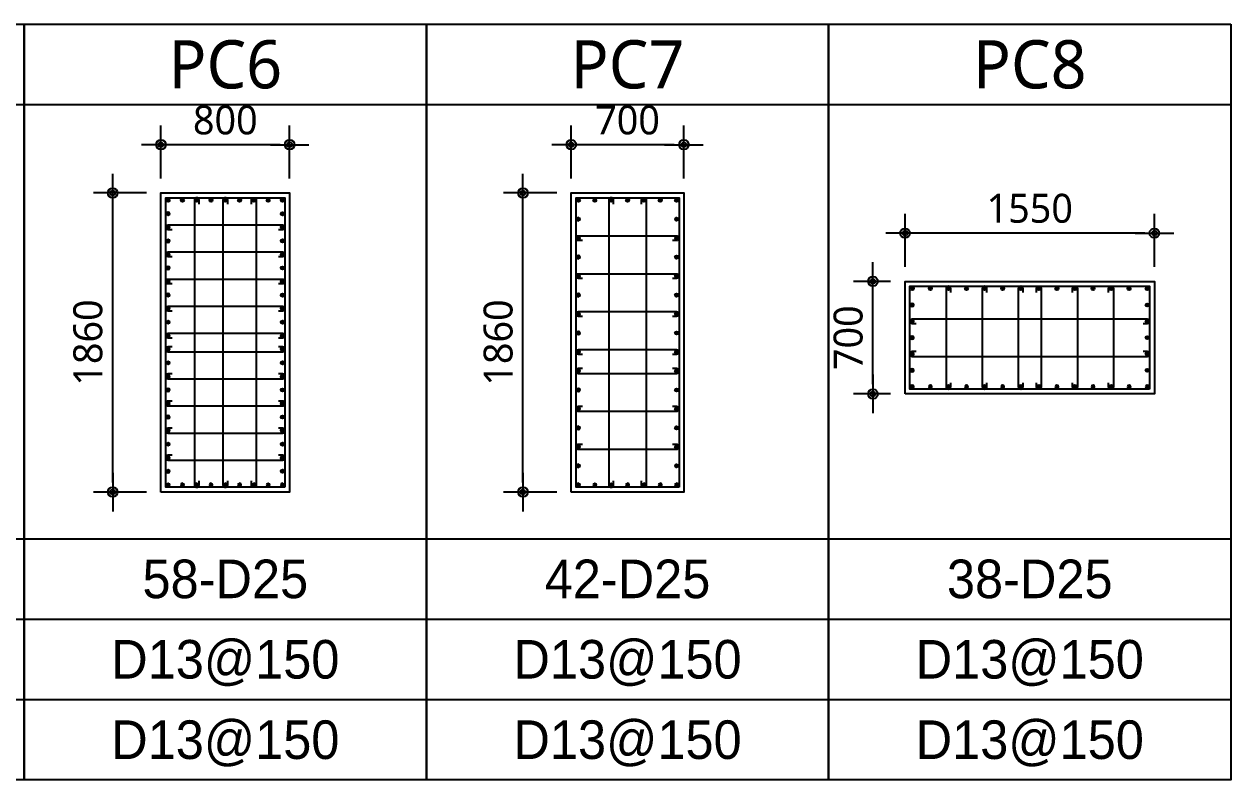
# Model space of a CAD drawing. Header units: millimetres. Extents: x 317501 to 814054, y -400799 to -14117.
# Drawn here: x 506973 to 514473, y -202082 to -197382 of the extents above; entities that cross this region are included whole.
import ezdxf
from ezdxf.enums import TextEntityAlignment as Align

# ---------------------------------------------------------------- set-up
doc = ezdxf.new("R2010")
doc.units = ezdxf.units.MM
doc.header["$LTSCALE"] = 38
doc.layers.get('Defpoints').update_dxf_attribs({"color": 145})
for name, color, linetype in [('BAR', 2, 'Continuous'), ('BARR', 1, 'Continuous'), ('DIM', 7, 'Continuous'), ('ELE', 7, 'Continuous'), ('HOOP', 2, 'Continuous'), ('LEADER', 7, 'Continuous'), ('XTAG', 7, 'Continuous')]:
    doc.layers.add(name, color=color, linetype=linetype)
doc.layers.add('TEXT', color=3, linetype='Continuous', lineweight=9)
doc.styles.add('돋음', font='Dotum.ttf')
doc.styles.add('맑은고딕', font='malgun.ttf')
doc.dimstyles.new('DIM_40', dxfattribs={"dimscale": 40, "dimtxt": 3, "dimasz": 1, "dimexe": 2, "dimexo": 1.5, "dimgap": 1, "dimtad": 1, "dimdec": 0, "dimzin": 0, "dimdsep": 46, "dimtxsty": '맑은고딕', "dimblk1": 'DIMDOT', "dimblk2": 'DIMDOT', "dimsah": 1, "dimcen": 0.09, "dimdle": 2, "dimclrd": 7, "dimclre": 7, "dimclrt": 6, "dimadec": 0, "dimazin": 0, "dimtfac": 1, "dimtdec": 0, "dimtix": 1, "dimtmove": 2, "dimatfit": 3, "dimldrblk": 'DIMDOT', "dimfxl": 0, "dimtolj": 1, "dimtzin": 0, "dimarcsym": 0})

# ---------------------------------------------------------------- blocks, each defined once
blk = doc.blocks.new('DIMDOT')
at = {"layer": 'DIM', "linetype": 'Continuous'}
blk.add_line((-2, 0), (2, 0), dxfattribs=at)
for radius in [0.5, 0.25]:
    blk.add_circle((0, 0), radius, dxfattribs=at)
blk = doc.blocks.new('*D1367')
at = {"layer": 'Defpoints', "color": 0, "transparency": 16777216}
for p in [(522043.5, -214380.2), (522343.5, -214380.2), (522343.5, -216240.2)]:
    blk.add_point(p, dxfattribs=at)
at = {"layer": 'DIM', "color": 7, "lineweight": -2, "transparency": 16777216}
for p, q in [((522253.5, -214380.2), (521923.5, -214380.2)), ((522043.5, -216180.2), (522043.5, -214440.2)), ((522253.5, -216240.2), (521923.5, -216240.2))]:
    blk.add_line(p, q, dxfattribs=at)
at = {"layer": 'DIM', "color": 7, "lineweight": -2, "transparency": 16777216, "xscale": 60, "yscale": 60, "zscale": 60}
for p, rotation in [((522043.5, -214380.2), 90), ((522043.5, -216240.2), 270)]:
    blk.add_blockref('DIMDOT', p, dxfattribs=dict(at, rotation=rotation))
at = {"layer": 'DIM', "color": 6, "transparency": 16777216, "insert": (521890, -215310.2), "char_height": 180, "attachment_point": 5, "rotation": 90, "style": '맑은고딕'}
blk.add_mtext('\\A1;1860', dxfattribs=at)
blk = doc.blocks.new('*D1368')
at = {"layer": 'Defpoints', "color": 0, "transparency": 16777216}
for p in [(522343.5, -214080.2), (522343.5, -214380.2), (523143.5, -214380.2)]:
    blk.add_point(p, dxfattribs=at)
at = {"layer": 'DIM', "color": 7, "lineweight": -2, "transparency": 16777216}
for p, q in [((522343.5, -214290.2), (522343.5, -213960.2)), ((523143.5, -214290.2), (523143.5, -213960.2)), ((523083.5, -214080.2), (522403.5, -214080.2))]:
    blk.add_line(p, q, dxfattribs=at)
at = {"layer": 'DIM', "color": 7, "lineweight": -2, "transparency": 16777216, "xscale": 60, "yscale": 60, "zscale": 60, "rotation": 180}
blk.add_blockref('DIMDOT', (522343.5, -214080.2), dxfattribs=at)
at = {"layer": 'DIM', "color": 7, "lineweight": -2, "transparency": 16777216, "xscale": 60, "yscale": 60, "zscale": 60}
blk.add_blockref('DIMDOT', (523143.5, -214080.2), dxfattribs=at)
at = {"layer": 'DIM', "color": 6, "transparency": 16777216, "insert": (522743.5, -213927.2), "char_height": 180, "attachment_point": 5, "style": '맑은고딕'}
blk.add_mtext('\\A1;800', dxfattribs=at)
blk = doc.blocks.new('BAR')
at = {"layer": 'BARR'}
h = blk.add_hatch(color=256, dxfattribs=at)
edge = h.paths.add_edge_path()
edge.add_arc((0, 0), 15, 0, 360)
blk.add_circle((0, 0), 15, dxfattribs=at)
blk = doc.blocks.new('*D1371')
at = {"layer": 'Defpoints', "color": 0, "transparency": 16777216}
for p in [(526768.5, -214930.2), (526968.5, -214930.2), (526968.5, -215630.2)]:
    blk.add_point(p, dxfattribs=at)
at = {"layer": 'DIM', "color": 7, "lineweight": -2, "transparency": 16777216}
for p, q in [((526878.5, -214930.2), (526648.5, -214930.2)), ((526768.5, -215570.2), (526768.5, -214990.2)), ((526878.5, -215630.2), (526648.5, -215630.2))]:
    blk.add_line(p, q, dxfattribs=at)
at = {"layer": 'DIM', "color": 7, "lineweight": -2, "transparency": 16777216, "xscale": 60, "yscale": 60, "zscale": 60}
for p, rotation in [((526768.5, -214930.2), 90), ((526768.5, -215630.2), 270)]:
    blk.add_blockref('DIMDOT', p, dxfattribs=dict(at, rotation=rotation))
at = {"layer": 'DIM', "color": 6, "transparency": 16777216, "insert": (526615.5, -215280.2), "char_height": 180, "attachment_point": 5, "rotation": 90, "style": '맑은고딕'}
blk.add_mtext('\\A1;700', dxfattribs=at)
blk = doc.blocks.new('*D1372')
at = {"layer": 'Defpoints', "color": 0, "transparency": 16777216}
for p in [(526968.5, -214630.2), (526968.5, -214930.2), (528518.5, -214930.2)]:
    blk.add_point(p, dxfattribs=at)
at = {"layer": 'DIM', "color": 7, "lineweight": -2, "transparency": 16777216}
for p, q in [((526968.5, -214840.2), (526968.5, -214510.2)), ((528518.5, -214840.2), (528518.5, -214510.2)), ((528458.5, -214630.2), (527028.5, -214630.2))]:
    blk.add_line(p, q, dxfattribs=at)
at = {"layer": 'DIM', "color": 7, "lineweight": -2, "transparency": 16777216, "xscale": 60, "yscale": 60, "zscale": 60, "rotation": 180}
blk.add_blockref('DIMDOT', (526968.5, -214630.2), dxfattribs=at)
at = {"layer": 'DIM', "color": 7, "lineweight": -2, "transparency": 16777216, "xscale": 60, "yscale": 60, "zscale": 60}
blk.add_blockref('DIMDOT', (528518.5, -214630.2), dxfattribs=at)
at = {"layer": 'DIM', "color": 6, "transparency": 16777216, "insert": (527743.5, -214476.7), "char_height": 180, "attachment_point": 5, "style": '맑은고딕'}
blk.add_mtext('\\A1;1550', dxfattribs=at)
blk = doc.blocks.new('*D1365')
at = {"layer": 'Defpoints', "color": 0, "transparency": 16777216}
for p in [(525593.4, -223697.4), (525893.4, -223697.4), (525893.4, -225557.4)]:
    blk.add_point(p, dxfattribs=at)
at = {"layer": 'DIM', "color": 7, "lineweight": -2, "transparency": 16777216}
for p, q in [((525803.4, -223697.4), (525473.4, -223697.4)), ((525593.4, -225497.4), (525593.4, -223757.4)), ((525803.4, -225557.4), (525473.4, -225557.4))]:
    blk.add_line(p, q, dxfattribs=at)
at = {"layer": 'DIM', "color": 7, "lineweight": -2, "transparency": 16777216, "xscale": 60, "yscale": 60, "zscale": 60}
for p, rotation in [((525593.4, -223697.4), 90), ((525593.4, -225557.4), 270)]:
    blk.add_blockref('DIMDOT', p, dxfattribs=dict(at, rotation=rotation))
at = {"layer": 'DIM', "color": 6, "transparency": 16777216, "insert": (525439.9, -224627.4), "char_height": 180, "attachment_point": 5, "rotation": 90, "style": '맑은고딕'}
blk.add_mtext('\\A1;1860', dxfattribs=at)
blk = doc.blocks.new('*D1366')
at = {"layer": 'Defpoints', "color": 0, "transparency": 16777216}
for p in [(525893.4, -223397.4), (525893.4, -223697.4), (526693.4, -223697.4)]:
    blk.add_point(p, dxfattribs=at)
at = {"layer": 'DIM', "color": 7, "lineweight": -2, "transparency": 16777216}
for p, q in [((525893.4, -223607.4), (525893.4, -223277.4)), ((526693.4, -223607.4), (526693.4, -223277.4)), ((526633.4, -223397.4), (525953.4, -223397.4))]:
    blk.add_line(p, q, dxfattribs=at)
at = {"layer": 'DIM', "color": 7, "lineweight": -2, "transparency": 16777216, "xscale": 60, "yscale": 60, "zscale": 60, "rotation": 180}
blk.add_blockref('DIMDOT', (525893.4, -223397.4), dxfattribs=at)
at = {"layer": 'DIM', "color": 7, "lineweight": -2, "transparency": 16777216, "xscale": 60, "yscale": 60, "zscale": 60}
blk.add_blockref('DIMDOT', (526693.4, -223397.4), dxfattribs=at)
at = {"layer": 'DIM', "color": 6, "transparency": 16777216, "insert": (526293.4, -223244.4), "char_height": 180, "attachment_point": 5, "style": '맑은고딕'}
blk.add_mtext('\\A1;800', dxfattribs=at)
blk = doc.blocks.new('*D1369')
at = {"layer": 'Defpoints', "color": 0, "transparency": 16777216}
for p in [(530643.4, -223697.4), (530943.4, -223697.4), (530943.4, -225557.4)]:
    blk.add_point(p, dxfattribs=at)
at = {"layer": 'DIM', "color": 7, "lineweight": -2, "transparency": 16777216}
for p, q in [((530853.4, -223697.4), (530523.4, -223697.4)), ((530643.4, -225497.4), (530643.4, -223757.4)), ((530853.4, -225557.4), (530523.4, -225557.4))]:
    blk.add_line(p, q, dxfattribs=at)
at = {"layer": 'DIM', "color": 7, "lineweight": -2, "transparency": 16777216, "xscale": 60, "yscale": 60, "zscale": 60}
for p, rotation in [((530643.4, -223697.4), 90), ((530643.4, -225557.4), 270)]:
    blk.add_blockref('DIMDOT', p, dxfattribs=dict(at, rotation=rotation))
at = {"layer": 'DIM', "color": 6, "transparency": 16777216, "insert": (530489.9, -224627.4), "char_height": 180, "attachment_point": 5, "rotation": 90, "style": '맑은고딕'}
blk.add_mtext('\\A1;1860', dxfattribs=at)
blk = doc.blocks.new('*D1370')
at = {"layer": 'Defpoints', "color": 0, "transparency": 16777216}
for p in [(530943.4, -223397.4), (530943.4, -223697.4), (531643.4, -223697.4)]:
    blk.add_point(p, dxfattribs=at)
at = {"layer": 'DIM', "color": 7, "lineweight": -2, "transparency": 16777216}
for p, q in [((530943.4, -223607.4), (530943.4, -223277.4)), ((531643.4, -223607.4), (531643.4, -223277.4)), ((531583.4, -223397.4), (531003.4, -223397.4))]:
    blk.add_line(p, q, dxfattribs=at)
at = {"layer": 'DIM', "color": 7, "lineweight": -2, "transparency": 16777216, "xscale": 60, "yscale": 60, "zscale": 60, "rotation": 180}
blk.add_blockref('DIMDOT', (530943.4, -223397.4), dxfattribs=at)
at = {"layer": 'DIM', "color": 7, "lineweight": -2, "transparency": 16777216, "xscale": 60, "yscale": 60, "zscale": 60}
blk.add_blockref('DIMDOT', (531643.4, -223397.4), dxfattribs=at)
at = {"layer": 'DIM', "color": 6, "transparency": 16777216, "insert": (531293.4, -223244.4), "char_height": 180, "attachment_point": 5, "style": '맑은고딕'}
blk.add_mtext('\\A1;700', dxfattribs=at)
blk = doc.blocks.new('PC6')
at = {"layer": 'BAR'}
blk.add_lwpolyline([(1620, 1820), (880, 1820), (880, 3620), (1620, 3620)], close=True, dxfattribs=at)
at = {"layer": 'ELE'}
blk.add_lwpolyline([(850, 1790), (850, 3650), (1650, 3650), (1650, 1790)], close=True, dxfattribs=at)
at = {"layer": 'HOOP'}
for points in [[(1087.5, 3580), (1087.5, 3605, 1), (1057.5, 3605), (1057.5, 1835, 1), (1087.5, 1835), (1087.5, 1860)], [(1265, 3580), (1265, 3605, 1), (1235, 3605), (1235, 1835, 1), (1265, 1835), (1265, 1860)], [(1412.5, 3580), (1412.5, 3605, -1), (1442.5, 3605), (1442.5, 1835, -1), (1412.5, 1835), (1412.5, 1860)], [(920, 3421.4), (895, 3421.4, -1), (895, 3451.4), (1605, 3451.4, -1), (1605, 3421.4), (1580, 3421.4)], [(920, 3252.9), (895, 3252.9, -1), (895, 3282.9), (1605, 3282.9, -1), (1605, 3252.9), (1580, 3252.9)], [(920, 3084.3), (895, 3084.3, -1), (895, 3114.3), (1605, 3114.3, -1), (1605, 3084.3), (1580, 3084.3)], [(920, 2915.7), (895, 2915.7, -1), (895, 2945.7), (1605, 2945.7, -1), (1605, 2915.7), (1580, 2915.7)], [(920, 2747.1), (895, 2747.1, -1), (895, 2777.1), (1605, 2777.1, -1), (1605, 2747.1), (1580, 2747.1)], [(920, 2692.9), (895, 2692.9, 1), (895, 2662.9), (1605, 2662.9, 1), (1605, 2692.9), (1580, 2692.9)], [(920, 2524.3), (895, 2524.3, 1), (895, 2494.3), (1605, 2494.3, 1), (1605, 2524.3), (1580, 2524.3)], [(920, 2355.7), (895, 2355.7, 1), (895, 2325.7), (1605, 2325.7, 1), (1605, 2355.7), (1580, 2355.7)], [(920, 2187.1), (895, 2187.1, 1), (895, 2157.1), (1605, 2157.1, 1), (1605, 2187.1), (1580, 2187.1)], [(920, 2018.6), (895, 2018.6, 1), (895, 1988.6), (1605, 1988.6, 1), (1605, 2018.6), (1580, 2018.6)]]:
    blk.add_lwpolyline(points, format="xyb", dxfattribs=at)
at = {"layer": 'LEADER'}
for p, q in [((0, 4200), (2500, 4200)), ((0, 1500), (2500, 1500)), ((0, 1000), (2500, 1000)), ((0, 500), (2500, 500))]:
    blk.add_line(p, q, dxfattribs=at)
blk.add_lwpolyline([(2500, 4700), (2500, 0), (0, 0), (0, 4700), (2500, 4700)], dxfattribs=at)
at = {"layer": 'BAR', "xscale": 0.6666666666666666, "yscale": 0.6666666666666666, "zscale": 0.6666666666666666, "rotation": 180}
for p in [(895, 3605), (983.7, 3605), (1072.5, 3605), (1161.2, 3605), (1250, 3605), (1338.8, 3605), (1427.5, 3605), (1516.3, 3605), (1605, 3605)]:
    blk.add_blockref('BAR', p, dxfattribs=at)
at = {"layer": 'BAR', "yscale": 0.6666666666666666, "zscale": 0.6666666666666666}
for p, xscale in [((895, 3520.7), -0.6666666666666666), ((1605, 3520.7), 0.6666666666666666), ((895, 3436.4), -0.6666666666666666), ((1605, 3436.4), 0.6666666666666666), ((895, 3352.1), -0.6666666666666666), ((1605, 3352.1), 0.6666666666666666), ((895, 3267.9), -0.6666666666666666), ((1605, 3267.9), 0.6666666666666666), ((895, 3183.6), -0.6666666666666666), ((1605, 3183.6), 0.6666666666666666), ((895, 3099.3), -0.6666666666666666), ((1605, 3099.3), 0.6666666666666666), ((895, 3015), -0.6666666666666666), ((1605, 3015), 0.6666666666666666), ((895, 2930.7), -0.6666666666666666), ((1605, 2930.7), 0.6666666666666666), ((895, 2846.4), -0.6666666666666666), ((1605, 2846.4), 0.6666666666666666), ((895, 2762.1), -0.6666666666666666), ((1605, 2762.1), 0.6666666666666666), ((895, 2677.9), -0.6666666666666666), ((1605, 2677.9), 0.6666666666666666), ((895, 2593.6), -0.6666666666666666), ((1605, 2593.6), 0.6666666666666666), ((895, 2509.3), -0.6666666666666666), ((1605, 2509.3), 0.6666666666666666), ((895, 2425), -0.6666666666666666), ((1605, 2425), 0.6666666666666666), ((895, 2340.7), -0.6666666666666666), ((1605, 2340.7), 0.6666666666666666), ((895, 2256.4), -0.6666666666666666), ((1605, 2256.4), 0.6666666666666666), ((895, 2172.1), -0.6666666666666666), ((1605, 2172.1), 0.6666666666666666), ((895, 2087.9), -0.6666666666666666), ((1605, 2087.9), 0.6666666666666666), ((895, 2003.6), -0.6666666666666666), ((1605, 2003.6), 0.6666666666666666), ((895, 1919.3), -0.6666666666666666), ((1605, 1919.3), 0.6666666666666666), ((895, 1835), -0.6666666666666666), ((983.7, 1835), -0.6666666666666666), ((1072.5, 1835), -0.6666666666666666), ((1161.2, 1835), -0.6666666666666666), ((1250, 1835), -0.6666666666666666), ((1338.8, 1835), -0.6666666666666666), ((1427.5, 1835), -0.6666666666666666), ((1516.3, 1835), -0.6666666666666666), ((1605, 1835), -0.6666666666666666)]:
    blk.add_blockref('BAR', p, dxfattribs=dict(at, xscale=xscale))
at = {"layer": 'TEXT'}
for s, height, style, p in [('PC6', 300, '맑은고딕', (1250, 4450)), ('58-D25', 240, '돋음', (1250, 1250)), ('D13@150', 240, '돋음', (1250, 750)), ('D13@150', 240, '돋음', (1250, 250))]:
    blk.add_text(s, height=height, dxfattribs=dict(at, style=style)).set_placement(p, align=Align.MIDDLE_CENTER)
at = {"layer": 'DIM'}
dim = blk.add_linear_dim(base=(850, 3950), p1=(1650, 3650), p2=(850, 3650), dimstyle='DIM_40', override={"dimscale": 60}, dxfattribs=at)
dim.commit()
dim.dimension.update_dxf_attribs({"geometry": '*D1368', "text_midpoint": (1250, 4103), "insert": (-521493.5, 218030.2)})
dim = blk.add_linear_dim(base=(550, 3650), p1=(850, 1790), p2=(850, 3650), angle=270, dimstyle='DIM_40', override={"dimscale": 60}, dxfattribs=at)
dim.commit()
dim.dimension.update_dxf_attribs({"geometry": '*D1367', "text_midpoint": (396.5, 2720), "insert": (-521493.5, 218030.2)})
blk = doc.blocks.new('PC8')
at = {"layer": 'BAR'}
blk.add_lwpolyline([(1995, 2430), (505, 2430), (505, 3070), (1995, 3070)], close=True, dxfattribs=at)
at = {"layer": 'ELE'}
blk.add_lwpolyline([(475, 2400), (475, 3100), (2025, 3100), (2025, 2400)], close=True, dxfattribs=at)
at = {"layer": 'HOOP'}
for points in [[(759.6, 3030), (759.6, 3055, 1), (729.6, 3055), (729.6, 2445, 1), (759.6, 2445), (759.6, 2470)], [(984.2, 3030), (984.2, 3055, 1), (954.2, 3055), (954.2, 2445, 1), (984.2, 2445), (984.2, 2470)], [(1208.8, 3030), (1208.8, 3055, 1), (1178.8, 3055), (1178.8, 2445, 1), (1208.8, 2445), (1208.8, 2470)], [(1291.2, 3030), (1291.2, 3055, -1), (1321.2, 3055), (1321.2, 2445, -1), (1291.2, 2445), (1291.2, 2470)], [(1515.8, 3030), (1515.8, 3055, -1), (1545.8, 3055), (1545.8, 2445, -1), (1515.8, 2445), (1515.8, 2470)], [(1740.4, 3030), (1740.4, 3055, -1), (1770.4, 3055), (1770.4, 2445, -1), (1740.4, 2445), (1740.4, 2470)], [(545, 2836.7), (520, 2836.7, -1), (520, 2866.7), (1980, 2866.7, -1), (1980, 2836.7), (1955, 2836.7)], [(545, 2663.3), (520, 2663.3, 1), (520, 2633.3), (1980, 2633.3, 1), (1980, 2663.3), (1955, 2663.3)]]:
    blk.add_lwpolyline(points, format="xyb", dxfattribs=at)
at = {"layer": 'LEADER'}
for p, q in [((0, 4200), (2500, 4200)), ((0, 1500), (2500, 1500)), ((0, 1000), (2500, 1000)), ((0, 500), (2500, 500))]:
    blk.add_line(p, q, dxfattribs=at)
blk.add_lwpolyline([(2500, 4700), (2500, 0), (0, 0), (0, 4700), (2500, 4700)], dxfattribs=at)
at = {"layer": 'BAR', "xscale": 0.6666666666666666, "yscale": 0.6666666666666666, "zscale": 0.6666666666666666, "rotation": 180}
for p in [(520, 3055), (632.3, 3055), (744.6, 3055), (856.9, 3055), (969.2, 3055), (1081.5, 3055), (1193.8, 3055), (1306.2, 3055), (1418.5, 3055), (1530.8, 3055), (1643.1, 3055), (1755.4, 3055), (1867.7, 3055), (1980, 3055)]:
    blk.add_blockref('BAR', p, dxfattribs=at)
at = {"layer": 'BAR', "yscale": 0.6666666666666666, "zscale": 0.6666666666666666}
for p, xscale in [((520, 2953.3), -0.6666666666666666), ((1980, 2953.3), 0.6666666666666666), ((520, 2851.7), -0.6666666666666666), ((1980, 2851.7), 0.6666666666666666), ((520, 2750), -0.6666666666666666), ((1980, 2750), 0.6666666666666666), ((520, 2648.3), -0.6666666666666666), ((1980, 2648.3), 0.6666666666666666), ((520, 2546.7), -0.6666666666666666), ((1980, 2546.7), 0.6666666666666666), ((520, 2445), -0.6666666666666666), ((632.3, 2445), -0.6666666666666666), ((744.6, 2445), -0.6666666666666666), ((856.9, 2445), -0.6666666666666666), ((969.2, 2445), -0.6666666666666666), ((1081.5, 2445), -0.6666666666666666), ((1193.8, 2445), -0.6666666666666666), ((1306.2, 2445), -0.6666666666666666), ((1418.5, 2445), -0.6666666666666666), ((1530.8, 2445), -0.6666666666666666), ((1643.1, 2445), -0.6666666666666666), ((1755.4, 2445), -0.6666666666666666), ((1867.7, 2445), -0.6666666666666666), ((1980, 2445), -0.6666666666666666)]:
    blk.add_blockref('BAR', p, dxfattribs=dict(at, xscale=xscale))
at = {"layer": 'TEXT'}
for s, height, style, p in [('PC8', 300, '맑은고딕', (1250, 4450)), ('38-D25', 240, '돋음', (1250, 1250)), ('D13@150', 240, '돋음', (1250, 750)), ('D13@150', 240, '돋음', (1250, 250))]:
    blk.add_text(s, height=height, dxfattribs=dict(at, style=style)).set_placement(p, align=Align.MIDDLE_CENTER)
at = {"layer": 'DIM'}
dim = blk.add_linear_dim(base=(475, 3400), p1=(2025, 3100), p2=(475, 3100), dimstyle='DIM_40', override={"dimscale": 60}, dxfattribs=at)
dim.commit()
dim.dimension.update_dxf_attribs({"geometry": '*D1372', "text_midpoint": (1250, 3553.5), "insert": (-526493.5, 218030.2)})
dim = blk.add_linear_dim(base=(275, 3100), p1=(475, 2400), p2=(475, 3100), angle=270, dimstyle='DIM_40', override={"dimscale": 60}, dxfattribs=at)
dim.commit()
dim.dimension.update_dxf_attribs({"geometry": '*D1371', "text_midpoint": (122, 2750), "insert": (-526493.5, 218030.2)})
blk = doc.blocks.new('PC5')
at = {"layer": 'BAR'}
blk.add_lwpolyline([(1620, 1820), (880, 1820), (880, 3620), (1620, 3620)], close=True, dxfattribs=at)
at = {"layer": 'ELE'}
blk.add_lwpolyline([(850, 1790), (850, 3650), (1650, 3650), (1650, 1790)], close=True, dxfattribs=at)
at = {"layer": 'HOOP'}
for points in [[(1087.5, 3580), (1087.5, 3605, 1), (1057.5, 3605), (1057.5, 1835, 1), (1087.5, 1835), (1087.5, 1860)], [(1265, 3580), (1265, 3605, 1), (1235, 3605), (1235, 1835, 1), (1265, 1835), (1265, 1860)], [(1412.5, 3580), (1412.5, 3605, -1), (1442.5, 3605), (1442.5, 1835, -1), (1412.5, 1835), (1412.5, 1860)], [(920, 3354), (895, 3354, -1), (895, 3384), (1605, 3384, -1), (1605, 3354), (1580, 3354)], [(920, 3118), (895, 3118, -1), (895, 3148), (1605, 3148, -1), (1605, 3118), (1580, 3118)], [(920, 2882), (895, 2882, -1), (895, 2912), (1605, 2912, -1), (1605, 2882), (1580, 2882)], [(920, 2646), (895, 2646, -1), (895, 2676), (1605, 2676, -1), (1605, 2646), (1580, 2646)], [(920, 2558), (895, 2558, 1), (895, 2528), (1605, 2528, 1), (1605, 2558), (1580, 2558)], [(920, 2322), (895, 2322, 1), (895, 2292), (1605, 2292, 1), (1605, 2322), (1580, 2322)], [(920, 2086), (895, 2086, 1), (895, 2056), (1605, 2056, 1), (1605, 2086), (1580, 2086)]]:
    blk.add_lwpolyline(points, format="xyb", dxfattribs=at)
at = {"layer": 'LEADER'}
for p, q in [((0, 4200), (2500, 4200)), ((0, 1500), (2500, 1500)), ((0, 1000), (2500, 1000)), ((0, 500), (2500, 500))]:
    blk.add_line(p, q, dxfattribs=at)
blk.add_lwpolyline([(2500, 4700), (2500, 0), (0, 0), (0, 4700), (2500, 4700)], dxfattribs=at)
at = {"layer": 'BAR', "xscale": 0.6666666666666666, "yscale": 0.6666666666666666, "zscale": 0.6666666666666666, "rotation": 180}
for p in [(895, 3605), (983.75, 3605), (1072.5, 3605), (1161.25, 3605), (1250, 3605), (1338.75, 3605), (1427.5, 3605), (1516.25, 3605), (1605, 3605)]:
    blk.add_blockref('BAR', p, dxfattribs=at)
at = {"layer": 'BAR', "yscale": 0.6666666666666666, "zscale": 0.6666666666666666}
for p, xscale in [((895, 3487), -0.6666666666666666), ((1605, 3487), 0.6666666666666666), ((895, 3369), -0.6666666666666666), ((1605, 3369), 0.6666666666666666), ((895, 3251), -0.6666666666666666), ((1605, 3251), 0.6666666666666666), ((895, 3133), -0.6666666666666666), ((1605, 3133), 0.6666666666666666), ((895, 3015), -0.6666666666666666), ((1605, 3015), 0.6666666666666666), ((895, 2897), -0.6666666666666666), ((1605, 2897), 0.6666666666666666), ((895, 2779), -0.6666666666666666), ((1605, 2779), 0.6666666666666666), ((895, 2661), -0.6666666666666666), ((1605, 2661), 0.6666666666666666), ((895, 2543), -0.6666666666666666), ((1605, 2543), 0.6666666666666666), ((895, 2425), -0.6666666666666666), ((1605, 2425), 0.6666666666666666), ((895, 2307), -0.6666666666666666), ((1605, 2307), 0.6666666666666666), ((895, 2189), -0.6666666666666666), ((1605, 2189), 0.6666666666666666), ((895, 2071), -0.6666666666666666), ((1605, 2071), 0.6666666666666666), ((895, 1953), -0.6666666666666666), ((1605, 1953), 0.6666666666666666), ((895, 1835), -0.6666666666666666), ((983.75, 1835), -0.6666666666666666), ((1072.5, 1835), -0.6666666666666666), ((1161.25, 1835), -0.6666666666666666), ((1250, 1835), -0.6666666666666666), ((1338.75, 1835), -0.6666666666666666), ((1427.5, 1835), -0.6666666666666666), ((1516.25, 1835), -0.6666666666666666), ((1605, 1835), -0.6666666666666666)]:
    blk.add_blockref('BAR', p, dxfattribs=dict(at, xscale=xscale))
at = {"layer": 'TEXT'}
for s, height, style, p in [('PC5', 300, '맑은고딕', (1250, 4450)), ('46-D25', 240, '돋음', (1250, 1250)), ('D13@150', 240, '돋음', (1250, 750)), ('D13@150', 240, '돋음', (1250, 250))]:
    blk.add_text(s, height=height, dxfattribs=dict(at, style=style)).set_placement(p, align=Align.MIDDLE_CENTER)
at = {"layer": 'DIM'}
dim = blk.add_linear_dim(base=(850, 3950), p1=(1650, 3650), p2=(850, 3650), dimstyle='DIM_40', override={"dimscale": 60}, dxfattribs=at)
dim.commit()
dim.dimension.update_dxf_attribs({"geometry": '*D1366', "text_midpoint": (1250, 4103), "insert": (-525043.41, 227347.37)})
dim = blk.add_linear_dim(base=(550, 3650), p1=(850, 1790), p2=(850, 3650), angle=270, dimstyle='DIM_40', override={"dimscale": 60}, dxfattribs=at)
dim.commit()
dim.dimension.update_dxf_attribs({"geometry": '*D1365', "text_midpoint": (396.51, 2720), "insert": (-525043.41, 227347.37)})
blk = doc.blocks.new('PC7')
at = {"layer": 'BAR'}
blk.add_lwpolyline([(1570, 1820), (930, 1820), (930, 3620), (1570, 3620)], close=True, dxfattribs=at)
at = {"layer": 'ELE'}
blk.add_lwpolyline([(900, 1790), (900, 3650), (1600, 3650), (1600, 1790)], close=True, dxfattribs=at)
at = {"layer": 'HOOP'}
for points in [[(1163.3, 3580), (1163.3, 3605, 1), (1133.3, 3605), (1133.3, 1835, 1), (1163.3, 1835), (1163.3, 1860)], [(1336.7, 3580), (1336.7, 3605, -1), (1366.7, 3605), (1366.7, 1835, -1), (1336.7, 1835), (1336.7, 1860)], [(970, 3354), (945, 3354, -1), (945, 3384), (1555, 3384, -1), (1555, 3354), (1530, 3354)], [(970, 3118), (945, 3118, -1), (945, 3148), (1555, 3148, -1), (1555, 3118), (1530, 3118)], [(970, 2882), (945, 2882, -1), (945, 2912), (1555, 2912, -1), (1555, 2882), (1530, 2882)], [(970, 2646), (945, 2646, -1), (945, 2676), (1555, 2676, -1), (1555, 2646), (1530, 2646)], [(970, 2558), (945, 2558, 1), (945, 2528), (1555, 2528, 1), (1555, 2558), (1530, 2558)], [(970, 2322), (945, 2322, 1), (945, 2292), (1555, 2292, 1), (1555, 2322), (1530, 2322)], [(970, 2086), (945, 2086, 1), (945, 2056), (1555, 2056, 1), (1555, 2086), (1530, 2086)]]:
    blk.add_lwpolyline(points, format="xyb", dxfattribs=at)
at = {"layer": 'LEADER'}
for p, q in [((0, 4200), (2500, 4200)), ((0, 1500), (2500, 1500)), ((0, 1000), (2500, 1000)), ((0, 500), (2500, 500))]:
    blk.add_line(p, q, dxfattribs=at)
blk.add_lwpolyline([(2500, 4700), (2500, 0), (0, 0), (0, 4700), (2500, 4700)], dxfattribs=at)
at = {"layer": 'BAR', "xscale": 0.6666666666666666, "yscale": 0.6666666666666666, "zscale": 0.6666666666666666, "rotation": 180}
for p in [(945, 3605), (1046.7, 3605), (1148.3, 3605), (1250, 3605), (1351.7, 3605), (1453.3, 3605), (1555, 3605)]:
    blk.add_blockref('BAR', p, dxfattribs=at)
at = {"layer": 'BAR', "yscale": 0.6666666666666666, "zscale": 0.6666666666666666}
for p, xscale in [((945, 3487), -0.6666666666666666), ((1555, 3487), 0.6666666666666666), ((945, 3369), -0.6666666666666666), ((1555, 3369), 0.6666666666666666), ((945, 3251), -0.6666666666666666), ((1555, 3251), 0.6666666666666666), ((945, 3133), -0.6666666666666666), ((1555, 3133), 0.6666666666666666), ((945, 3015), -0.6666666666666666), ((1555, 3015), 0.6666666666666666), ((945, 2897), -0.6666666666666666), ((1555, 2897), 0.6666666666666666), ((945, 2779), -0.6666666666666666), ((1555, 2779), 0.6666666666666666), ((945, 2661), -0.6666666666666666), ((1555, 2661), 0.6666666666666666), ((945, 2543), -0.6666666666666666), ((1555, 2543), 0.6666666666666666), ((945, 2425), -0.6666666666666666), ((1555, 2425), 0.6666666666666666), ((945, 2307), -0.6666666666666666), ((1555, 2307), 0.6666666666666666), ((945, 2189), -0.6666666666666666), ((1555, 2189), 0.6666666666666666), ((945, 2071), -0.6666666666666666), ((1555, 2071), 0.6666666666666666), ((945, 1953), -0.6666666666666666), ((1555, 1953), 0.6666666666666666), ((945, 1835), -0.6666666666666666), ((1046.7, 1835), -0.6666666666666666), ((1148.3, 1835), -0.6666666666666666), ((1250, 1835), -0.6666666666666666), ((1351.7, 1835), -0.6666666666666666), ((1453.3, 1835), -0.6666666666666666), ((1555, 1835), -0.6666666666666666)]:
    blk.add_blockref('BAR', p, dxfattribs=dict(at, xscale=xscale))
at = {"layer": 'TEXT'}
for s, height, style, p in [('PC7', 300, '맑은고딕', (1250, 4450)), ('42-D25', 240, '돋음', (1250, 1250)), ('D13@150', 240, '돋음', (1250, 750)), ('D13@150', 240, '돋음', (1250, 250))]:
    blk.add_text(s, height=height, dxfattribs=dict(at, style=style)).set_placement(p, align=Align.MIDDLE_CENTER)
at = {"layer": 'DIM'}
dim = blk.add_linear_dim(base=(900, 3950), p1=(1600, 3650), p2=(900, 3650), dimstyle='DIM_40', override={"dimscale": 60}, dxfattribs=at)
dim.commit()
dim.dimension.update_dxf_attribs({"geometry": '*D1370', "text_midpoint": (1250, 4103), "insert": (-530043.4, 227347.4)})
dim = blk.add_linear_dim(base=(600, 3650), p1=(900, 1790), p2=(900, 3650), angle=270, dimstyle='DIM_40', override={"dimscale": 60}, dxfattribs=at)
dim.commit()
dim.dimension.update_dxf_attribs({"geometry": '*D1369', "text_midpoint": (446.5, 2720), "insert": (-530043.4, 227347.4)})

msp = doc.modelspace()

# ---------------------------------------------------------------- block references
at = {"layer": 'XTAG', "color": 4}
for name, p in [('PC5', (504473.2, -202082.2)), ('PC6', (506973.2, -202082.2)), ('PC7', (509473.2, -202082.2)), ('PC8', (511973.2, -202082.2))]:
    msp.add_blockref(name, p, dxfattribs=at)

doc.saveas('drawing.dxf')
